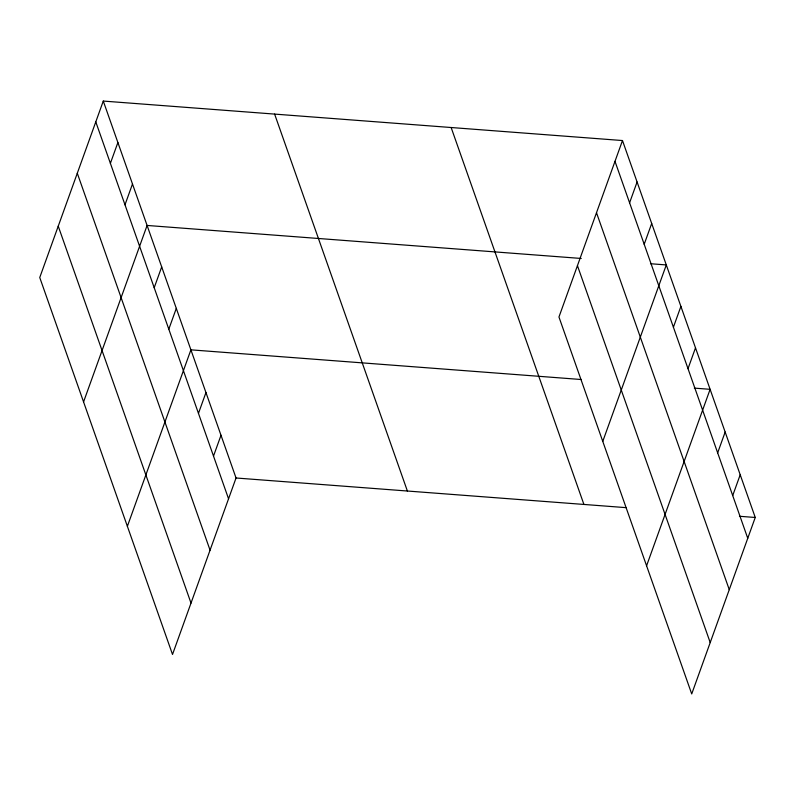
<?xml version="1.0" encoding="UTF-8"?>
<svg xmlns="http://www.w3.org/2000/svg" width="795" height="795" viewBox="0 0 795 795"><rect width="100%" height="100%" fill="white"/><g stroke="black" fill="none" stroke-linecap="round" stroke-linejoin="round"><path stroke-width="1.19" d="M103.28 101.064L39.75 277.525L172.515 654.454L236.045 477.994L103.28 101.064L622.485 140.546L755.25 517.475L691.72 693.936L558.955 317.006L622.485 140.546M110.386 163.343L117.889 142.524M124.994 204.802L132.487 183.993M83.564 401.912L147.095 225.452L581.234 258.464M154.2 287.73L161.693 266.911M168.808 329.19L176.301 308.371M127.379 526.3L190.909 349.84L581.304 379.523M198.462 413.37L205.955 392.551M213.507 456.091L221 435.272M629.59 202.824L637.083 182.005M644.198 244.284L651.691 223.475M602.769 441.394L666.299 264.934L650.499 263.731M673.405 327.212L680.898 306.393M688.013 368.671L695.506 347.852M646.583 565.782L710.114 389.321L694.313 388.119M717.666 452.852L725.159 432.033M732.712 495.573L740.205 474.754M236.045 477.994L626.44 507.677M739.449 516.273L755.25 517.475M614.992 161.365L747.757 538.285M596.498 212.722L729.263 589.652M577.448 265.649L710.213 642.569M451.143 127.518L583.918 504.447M274.613 114.092L407.388 491.022M95.788 121.883L228.553 498.803M77.294 173.24L210.059 550.17M58.244 226.168L191.009 603.087"/></g></svg>
